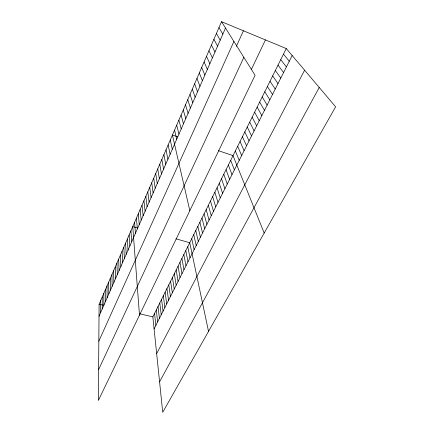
<?xml version="1.0" encoding="UTF-8"?>
<svg xmlns="http://www.w3.org/2000/svg" width="434" height="434" viewBox="0 0 434 434"><rect width="100%" height="100%" fill="white"/><g stroke="black" fill="none" stroke-linecap="round" stroke-linejoin="round"><path stroke-width="0.65" d="M102.229 308.959L102.24 297.002M100.617 312.632L100.666 300.626M99.109 304.223L98.377 400.468L255.078 75.266L221.535 21.7L99.109 304.223L103.661 305.297M99.017 316.277L225.506 28.047M98.827 341.162L233.91 41.463M236.378 46.324L243.441 30.792M98.61 369.627L243.859 57.353M251.291 69.624L265.44 39.923M286.261 48.559L335.623 106.813L162.728 412.3L152.855 316.896L286.261 48.559L221.535 21.7M154.097 328.901L292.163 55.525M156.658 353.639L304.592 70.194M159.576 381.844L319.229 87.473M139.846 313.825L152.855 316.896M137.583 227.975L132.739 226.608L139.488 315.16M175.965 238.819L189.734 242.714L208.526 331.381M177.582 136.786L172.423 135.034L189.832 210.68M218.411 150.674L233.02 155.643L264.181 233.036M283.489 54.136L289.272 61.243M280.744 59.659L286.413 66.907M278.02 65.127L283.581 72.516M275.33 70.552L280.771 78.077M272.655 75.923L277.993 83.583M270.013 81.245L275.237 89.035M267.387 86.518L272.509 94.438M264.789 91.748L269.807 99.787M262.212 96.928L267.127 105.088M218.969 27.619L222.837 34.129M259.662 102.061L264.474 110.344M216.43 33.483L220.195 40.15M257.134 107.149L261.848 115.547M254.628 112.189L259.244 120.706M213.913 39.288L217.575 46.118M252.138 117.191L256.662 125.817M211.423 45.038L214.987 52.02M249.675 122.144L254.102 130.884M247.234 127.053L251.568 135.902M208.955 50.735L212.421 57.868M244.814 131.925L249.056 140.876M206.508 56.377L209.877 63.662M242.416 136.748L246.566 145.808M240.035 141.533L244.098 150.69M204.088 61.964L207.36 69.397M237.68 146.28L241.651 155.535M201.685 67.503L204.87 75.071M235.342 150.978L239.232 160.336M199.309 72.988L202.401 80.697M230.682 160.352L234.398 169.895M196.955 78.418L199.955 86.268M228.36 165.023L231.995 174.663M226.054 169.656L229.608 179.383M194.622 83.805L197.535 91.786M223.776 174.246L227.248 184.059M192.311 89.138L195.137 97.249M221.514 178.797L224.904 188.703M190.021 94.422L192.761 102.663M219.268 183.311L222.582 193.298M217.043 187.786L220.277 197.861M187.748 99.663L190.407 108.028M214.835 192.224L217.998 202.38M185.502 104.854L188.074 113.339M212.649 196.624L215.736 206.861M210.479 200.991L213.49 211.298M183.273 109.997L185.768 118.601M208.325 205.32L211.266 215.703M181.065 115.091L183.479 123.815M206.193 209.611L209.058 220.071M204.078 213.864L206.872 224.4M178.873 120.147L181.211 128.985M201.978 218.09L204.707 228.696M176.703 125.149L178.965 134.101M199.895 222.279L202.553 232.955M174.555 130.113L176.741 139.173M197.828 226.429L200.421 237.176M195.783 230.552L198.305 241.364M193.748 234.637L196.211 245.514M170.269 140.003L172.303 149.274M191.736 238.689L194.128 249.631M168.137 144.923L170.101 154.303M187.754 246.702L190.021 257.769M166.021 149.806L167.909 159.289M185.785 250.662L187.993 261.789M183.832 254.584L185.98 265.771M163.927 154.64L165.745 164.226M181.895 258.485L183.983 269.726M161.849 159.435L163.596 169.119M179.974 262.348L182.003 273.648M178.065 266.183L180.039 277.538M159.788 164.188L161.47 173.963M176.177 269.986L178.092 281.395M157.748 168.902L159.359 178.77M174.3 273.762L176.155 285.225M172.434 277.51L174.24 289.022M155.725 173.573L157.271 183.533M170.589 281.227L172.336 292.793M153.717 178.2L155.198 188.253M168.755 284.916L170.448 296.531M166.933 288.577L168.571 300.241M151.726 182.79L153.148 192.929M165.126 292.212L166.716 303.919M149.757 187.342L151.113 197.568M163.336 295.82L164.871 307.57M161.556 299.395L163.043 311.194M147.804 191.855L149.095 202.163M159.788 302.948L161.226 314.791M145.862 196.325L147.093 206.72M158.036 306.475L159.424 318.361M156.294 309.974L157.634 321.898M143.942 200.763L145.113 211.239M154.569 313.446L155.86 325.413M142.037 205.163L143.149 215.714M140.144 209.524L141.202 220.152M138.272 213.848L139.271 224.552M136.412 218.134L137.356 228.919M134.567 222.387L135.457 233.242M130.927 230.79L131.708 241.787M129.131 234.94L129.858 246.002M127.346 239.058L128.019 250.185M125.578 243.138L126.202 254.329M123.82 247.19L124.395 258.442M122.084 251.205L122.605 262.521M120.354 255.192L120.831 266.568M118.645 259.141L119.068 270.577M116.941 263.064L117.326 274.559M115.26 266.953L115.59 278.503M113.583 270.816L113.876 282.42M111.929 274.641L112.167 286.304M110.279 278.444L110.48 290.156M108.646 282.214L108.804 293.975M107.024 285.952L107.138 297.767M105.419 289.662L105.489 301.527M103.824 293.346L103.851 305.259"/></g></svg>
